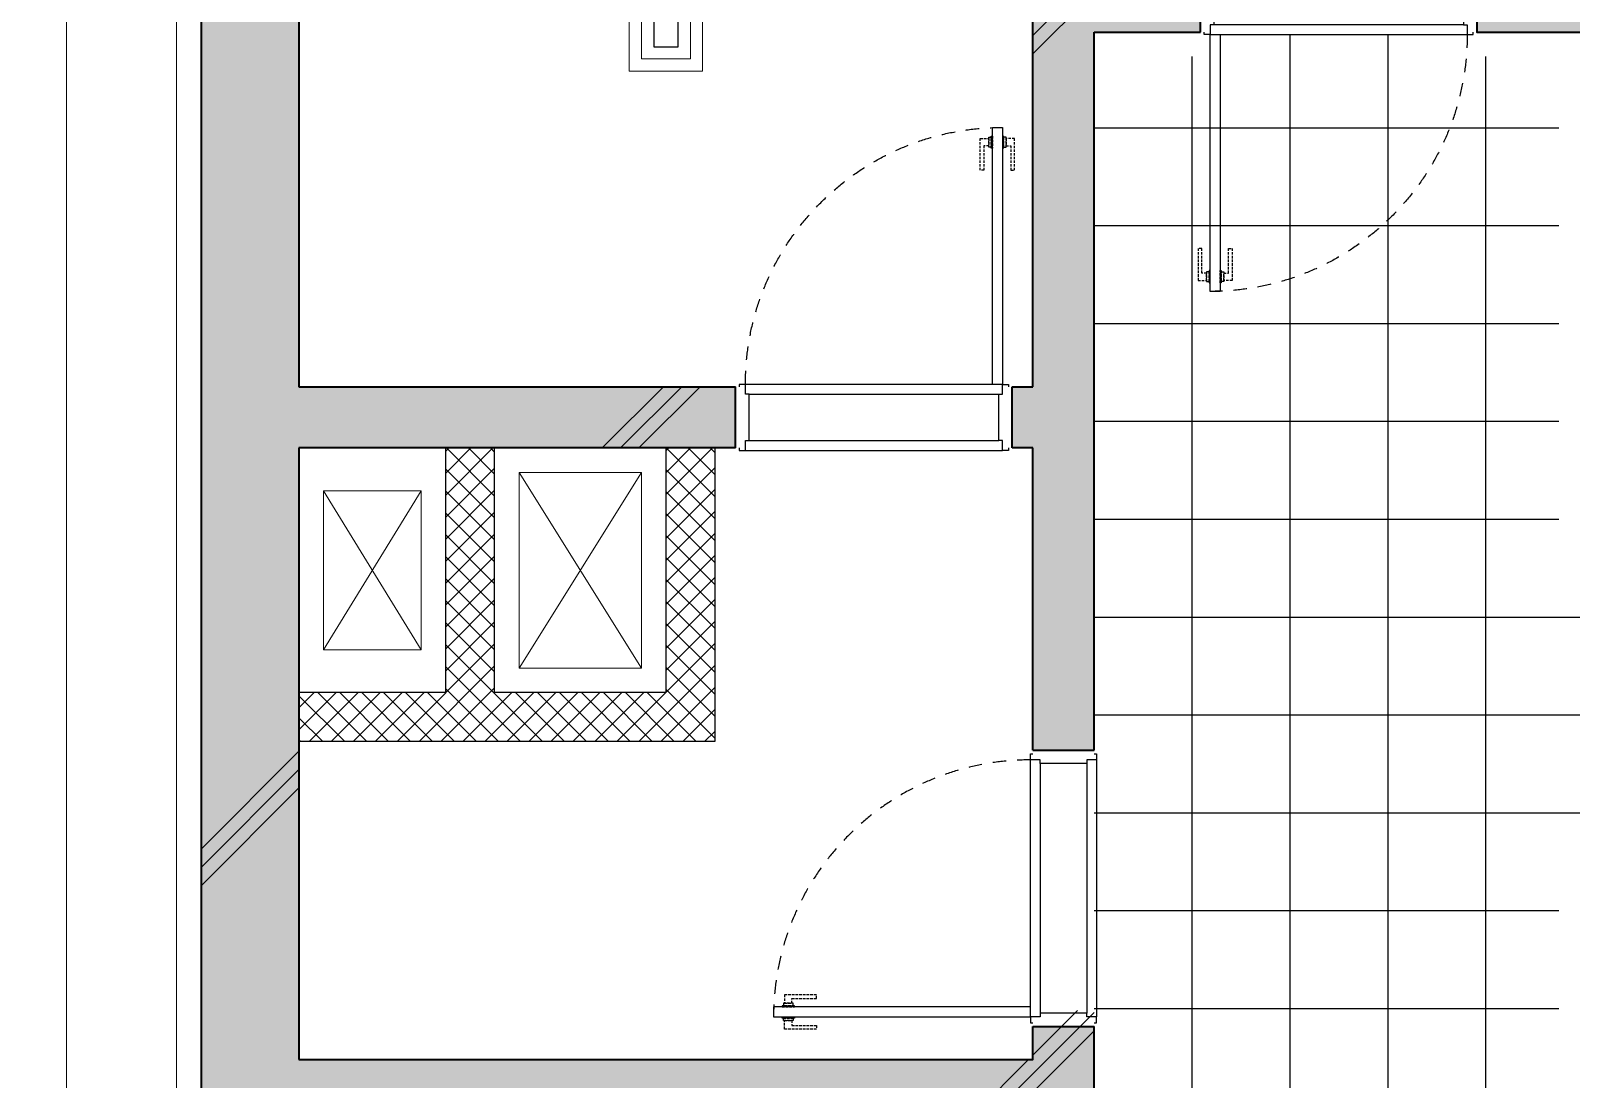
# Model space of a CAD drawing. Header units: millimetres. Extents: x 3546612 to 5615882, y 547008 to 3162891.
# Drawn here: x 5443429 to 5449725, y 2419438 to 2423723 of the extents above; entities that cross this region are included whole.
import ezdxf

# ---------------------------------------------------------------- set-up
doc = ezdxf.new("R2010")
doc.units = ezdxf.units.MM
doc.linetypes.add('XR-평면도$0$DASHEDX2', pattern=[1.5, 1, -0.5])
doc.linetypes.add('XR-평면도$0$HID', pattern=[2, 1.1, -0.9])
for name, color, linetype, lineweight in [('XR-평면도$0$A-CNTL', 9, 'Continuous', 15), ('XR-평면도$0$A-CONC-LIN1', 9, 'Continuous', 40), ('XR-평면도$0$A-DWXM-DOOR', 9, 'Continuous', 25), ('XR-평면도$0$A-ELEV-LIN3', 9, 'Continuous', 18), ('XR-평면도$0$A-SSXM-STAIR', 9, 'Continuous', 25), ('XR-평면도$0$A-SSXS-HAND', 9, 'Continuous', 20), ('XR-평면도$0$A-WAXM-BLOC', 9, 'Continuous', 25), ('XR-평면도$0$A-XXXX-HATC', 9, 'Continuous', 18), ('XR-평면도$0$A-XXXX-OPEN', 9, 'Continuous', 15)]:
    doc.layers.add(name, color=color, linetype=linetype, lineweight=lineweight)
doc.layers.add('XR-평면도$0$A-CONC-SOLD', color=9, linetype='Continuous')
doc.layers.add('XR-평면도$0$A-ELEV-PATT', color=9, linetype='Continuous')

# ---------------------------------------------------------------- blocks, each defined once
blk = doc.blocks.new('XR-평면도$0$계단실(기준층)230530')
at = {"layer": 'XR-평면도$0$A-SSXM-STAIR'}
blk.add_lwpolyline([(-3336141.1, 1599960.6), (-3336141.1, 1603870.6), (-3336241.1, 1603870.6), (-3336241.1, 1599960.6), (-3336141.1, 1599960.6)], dxfattribs=at)
at = {"layer": 'XR-평면도$0$A-SSXS-HAND'}
for points in [[(-3336041.1, 1602630.3), (-3336041.1, 1603970.6), (-3336341.1, 1603970.6), (-3336341.1, 1599860.6), (-3336041.1, 1599860.6), (-3336041.1, 1602630.3)], [(-3336091.1, 1602654), (-3336091.1, 1603920.6), (-3336291.1, 1603920.6), (-3336291.1, 1599910.6), (-3336091.1, 1599910.6), (-3336091.1, 1602654)]]:
    blk.add_lwpolyline(points, dxfattribs=at)
blk = doc.blocks.new('XR-평면도$0$중심선(210216)')
at = {"layer": 'XR-평면도$0$A-CNTL', "ltscale": 300}
blk.add_lwpolyline([(121000, 206000), (121000, -10000)], dxfattribs=at)
blk = doc.blocks.new('XR-평면도$0$도어_008')
at = {"layer": 'XR-평면도$0$A-DWXM-DOOR', "color": 9, "linetype": 'XR-평면도$0$DASHEDX2', "ltscale": 10}
for points in [[(20, 1010), (20, 970), (10, 970), (10, 1010)], [(20, 965), (20, 1015), (25, 1015), (25, 965)], [(70, 965), (70, 1015), (65, 1015), (65, 965)], [(70, 1010), (70, 970), (80, 970), (80, 1010)], [(-25, 1005), (10, 1005), (10, 975), (-10, 975), (-10, 875), (-25, 875)], [(115, 1005), (80, 1005), (80, 975), (100, 975), (100, 875), (115, 875)]]:
    blk.add_lwpolyline(points, close=True, dxfattribs=at)
at = {"layer": 'XR-평면도$0$A-DWXM-DOOR'}
blk.add_lwpolyline([(65, 0), (65, 1050), (25, 1050), (25, 0)], close=True, dxfattribs=at)
at = {"layer": 'XR-평면도$0$A-DWXM-DOOR', "color": 0}
for points in [[(0, -260), (0, -270), (25, -270), (25, -230), (40, -230), (40, -40), (25, -40), (25, 0), (0, 0), (0, -10)], [(1100, -260), (1100, -270), (1075, -270), (1075, -230), (1060, -230), (1060, -40), (1075, -40), (1075, 0), (1100, 0), (1100, -10)]]:
    blk.add_lwpolyline(points, dxfattribs=at)
at = {"layer": 'XR-평면도$0$A-DWXM-DOOR', "color": 9}
for points in [[(25, 0), (1075, 0)], [(1060, -40), (40, -40)], [(1060, -230), (40, -230)], [(1075, -270), (25, -270)]]:
    blk.add_lwpolyline(points, dxfattribs=at)
at = {"layer": 'XR-평면도$0$A-DWXM-DOOR', "color": 1, "linetype": 'XR-평면도$0$HID', "ltscale": 50}
blk.add_arc((25, 0), 1050, 0, 90, dxfattribs=at)
blk = doc.blocks.new('XR-평면도$0$CORE_03_06_B2F 3F에서8F (230330)')
at = {"layer": 'XR-평면도$0$A-CONC-SOLD'}
h = blk.add_hatch(dxfattribs=at)
h.set_pattern_fill('CONC', color=256, scale=100, angle=180)
h.set_pattern_definition([(225, (259193, 729020.6), (2121.32, -2121.32), []), (225, (259193, 728945.6), (2121.32, -2121.32), []), (225, (259193, 728870.6), (2121.32, -2121.32), [])])
h.paths.add_polyline_path([(0, 0), (10950, 0), (10950, 10700), (10550, 10700), (10550, 10000), (7300, 10000), (7300, 9550), (7550, 9550), (7550, 9750), (10550, 9750), (10550, 7250), (8850, 7250), (8850, 7000), (10550, 7000), (10550, 400), (7550, 400), (7550, 7000), (7750, 7000), (7750, 7250), (7550, 7250), (7550, 8450), (7300, 8450), (7300, 5550), (6850, 5550), (6850, 5300), (7300, 5300), (7300, 400), (3500, 400), (3500, 900), (3250, 900), (3250, 400), (400, 400), (400, 2700), (3250, 2700), (3250, 2200), (3500, 2200), (3500, 3500), (3250, 3500), (3250, 2950), (400, 2950), (400, 5300), (3250, 5300), (3250, 4700), (3500, 4700), (3500, 5300), (5750, 5300), (5750, 5550), (5300, 5550), (5300, 7900), (5050, 7900), (5050, 5550), (400, 5550), (400, 9100), (1300, 9100), (1300, 9350), (400, 9350), (400, 12000), (2400, 12000), (2400, 9350), (1915, 9350), (1915, 9100), (3550, 9100), (3550, 9350), (2650, 9350), (2650, 12000), (5050, 12000), (5050, 9350), (4150, 9350), (4150, 9100), (5300, 9100), (5300, 12000), (5750, 12000), (5750, 12400), (0, 12400)])
h.paths.add_polyline_path([(6850, 12000), (10550, 12000), (10550, 11800), (10950, 11800), (10950, 12400), (6850, 12400)], flags=17)
at = {"layer": 'XR-평면도$0$A-XXXX-HATC'}
h = blk.add_hatch(color=253, dxfattribs=at)
h.dxf.hatch_style = 1
h.paths.add_polyline_path([(0, 12400), (0, 0), (10950, 0), (10950, 10685), (10550, 10685), (10550, 10000), (7300, 10000), (7300, 9615), (7550, 9615), (7550, 9750), (10550, 9750), (10550, 7250), (8765, 7250), (8765, 7000), (10550, 7000), (10550, 400), (7550, 400), (7550, 7000), (7635, 7000), (7635, 7250), (7550, 7250), (7550, 8485), (7300, 8485), (7300, 5550), (6865, 5550), (6865, 5300), (7300, 5300), (7300, 400), (3500, 400), (3500, 900), (3250, 900), (3250, 400), (400, 400), (400, 2700), (3250, 2700), (3250, 2200), (3500, 2200), (3500, 3475), (3250, 3475), (3250, 2950), (400, 2950), (400, 5300), (3250, 5300), (3250, 4775), (3500, 4775), (3500, 5300), (5735, 5300), (5735, 5550), (400, 5550), (400, 9100), (1285, 9100), (1285, 9350), (400, 9350), (400, 12000), (2400, 12000), (2400, 9350), (1915, 9350), (1915, 9100), (4235, 9100), (4235, 9350), (2650, 9350), (2650, 12000), (5050, 12000), (5050, 9350), (4865, 9350), (4865, 9100), (5300, 9100), (5300, 12000), (5735, 12000), (5735, 12400)])
h.paths.add_polyline_path([(6865, 12000), (6865, 12400), (10950, 12400), (10950, 11815), (10550, 11815), (10550, 12000)])
h = blk.add_hatch(dxfattribs=at)
h.set_pattern_fill('ANSI37', color=256, scale=20, style=0)
h.set_pattern_definition([(45, (0, 12400), (-44.90128, 44.90128), []), (135, (0, 12400), (-44.90128, -44.90128), [])])
h.paths.add_polyline_path([(8850, 7250), (8850, 8450), (10550, 8450), (10550, 8250), (9950, 8250), (9950, 7250), (9750, 7250), (9750, 8250), (9050, 8250), (9050, 7250)])
h.paths.add_polyline_path([(7300, 2800), (6500, 2800), (6500, 400), (6700, 400), (6700, 1600), (7300, 1600), (7300, 1800), (6700, 1800), (6700, 2600), (7300, 2600)])
at = {"layer": 'XR-평면도$0$A-CONC-LIN1'}
for p, q in [((7550, 7250), (7635, 7250)), ((7635, 7250), (7635, 7000)), ((8765, 7250), (8765, 7000)), ((8765, 7250), (10550, 7250))]:
    blk.add_line(p, q, dxfattribs=at)
for points in [[(5735, 12400), (0, 12400), (0, 0), (10950, 0), (10950, 10685), (10550, 10685)], [(10550, 10000), (7300, 10000), (7300, 9615)], [(10550, 9750), (7550, 9750), (7550, 9615)], [(10550, 7250), (10550, 9750)], [(7550, 9615), (7300, 9615)], [(5735, 5300), (5735, 5550), (400, 5550), (400, 9100)], [(7300, 8485), (7300, 5550)], [(7550, 8485), (7300, 8485)], [(7550, 8485), (7550, 7250)], [(7550, 400), (10550, 400), (10550, 7000)], [(7635, 7000), (7550, 7000)], [(7550, 7000), (7550, 400)], [(10550, 7000), (8765, 7000)], [(6865, 5550), (6865, 5300)], [(7300, 5550), (6865, 5550)]]:
    blk.add_lwpolyline(points, dxfattribs=at)
at = {"layer": 'XR-평면도$0$A-WAXM-BLOC', "ltscale": 50}
for points in [[(8850, 7250), (8850, 8450), (10550, 8450)], [(9050, 7250), (9050, 8250), (9750, 8250)], [(9750, 8250), (9750, 7250)], [(9950, 8250), (10550, 8250)], [(9950, 8250), (9950, 7250)]]:
    blk.add_lwpolyline(points, dxfattribs=at)
at = {"layer": 'XR-평면도$0$A-XXXX-OPEN', "ltscale": 20}
for p, q in [((9150, 7350), (9650, 8150)), ((9150, 8150), (9650, 7350)), ((10050, 8075), (10450, 7425)), ((10050, 7425), (10450, 8075))]:
    blk.add_line(p, q, dxfattribs=at)
for points in [[(9150, 8150), (9650, 8150), (9650, 7350), (9150, 7350)], [(10050, 8075), (10450, 8075), (10450, 7425), (10050, 7425)]]:
    blk.add_lwpolyline(points, close=True, dxfattribs=at)
at = {"rotation": 270}
blk.add_blockref('XR-평면도$0$도어_008', (7560, 9600), dxfattribs=at)
at = {"xscale": -1, "rotation": 180}
blk.add_blockref('XR-평면도$0$도어_008', (7650, 6990), dxfattribs=at)
at = {"xscale": -1}
blk.add_blockref('XR-평면도$0$도어_008', (6850, 5560), dxfattribs=at)

msp = doc.modelspace()

# ---------------------------------------------------------------- linework, layer by layer
at = {"layer": 'XR-평면도$0$A-ELEV-LIN3'}
for points in [[(5458075, 2428767.6), (5458075, 2430267.6), (5456475, 2430267.6), (5456475, 2429367.6), (5444225, 2429367.6), (5444225, 2429967.6), (5442925, 2429967.6), (5442925, 2428267.6), (5444025, 2428267.6), (5444025, 2416967.6), (5388125, 2416967.6), (5388125, 2428267.6), (5389225, 2428267.6), (5389225, 2429967.6), (5387925, 2429967.6), (5387925, 2429367.6), (5378225, 2429367.6), (5378225, 2429967.6), (5376925, 2429967.6), (5376925, 2428267.6), (5378025, 2428267.6), (5378025, 2416967.6), (5337575, 2416967.6)], [(5458075, 2428767.6), (5458075, 2430267.6), (5456475, 2430267.6), (5456475, 2429367.6), (5444225, 2429367.6), (5444225, 2429967.6), (5442925, 2429967.6), (5442925, 2428267.6), (5444025, 2428267.6), (5444025, 2416967.6), (5388125, 2416967.6), (5388125, 2428267.6), (5389225, 2428267.6), (5389225, 2429967.6), (5387925, 2429967.6), (5387925, 2429367.6), (5378225, 2429367.6), (5378225, 2429967.6), (5376925, 2429967.6), (5376925, 2428267.6), (5378025, 2428267.6), (5378025, 2416967.6), (5337575, 2416967.6)], [(5458075, 2428767.6), (5458075, 2430267.6), (5456475, 2430267.6), (5456475, 2429367.6), (5444225, 2429367.6), (5444225, 2429967.6), (5442925, 2429967.6), (5442925, 2428267.6), (5444025, 2428267.6), (5444025, 2416967.6), (5388125, 2416967.6), (5388125, 2428267.6), (5389225, 2428267.6), (5389225, 2429967.6), (5387925, 2429967.6), (5387925, 2429367.6), (5378225, 2429367.6), (5378225, 2429967.6), (5376925, 2429967.6), (5376925, 2428267.6), (5378025, 2428267.6), (5378025, 2416967.6), (5337575, 2416967.6)], [(5457975, 2428767.6), (5457975, 2430167.6), (5456575, 2430167.6), (5456575, 2429267.6), (5444125, 2429267.6), (5444125, 2429867.6), (5443025, 2429867.6), (5443025, 2428367.6), (5444125, 2428367.6), (5444125, 2416867.6), (5388025, 2416867.6), (5388025, 2428367.6), (5389125, 2428367.6), (5389125, 2429867.6), (5388025, 2429867.6), (5388025, 2429267.6), (5378125, 2429267.6)], [(5457975, 2428767.6), (5457975, 2430167.6), (5456575, 2430167.6), (5456575, 2429267.6), (5444125, 2429267.6), (5444125, 2429867.6), (5443025, 2429867.6), (5443025, 2428367.6), (5444125, 2428367.6), (5444125, 2416867.6), (5388025, 2416867.6), (5388025, 2428367.6), (5389125, 2428367.6), (5389125, 2429867.6), (5388025, 2429867.6), (5388025, 2429267.6), (5378125, 2429267.6)], [(5457975, 2428767.6), (5457975, 2430167.6), (5456575, 2430167.6), (5456575, 2429267.6), (5444125, 2429267.6), (5444125, 2429867.6), (5443025, 2429867.6), (5443025, 2428367.6), (5444125, 2428367.6), (5444125, 2416867.6), (5388025, 2416867.6), (5388025, 2428367.6), (5389125, 2428367.6), (5389125, 2429867.6), (5388025, 2429867.6), (5388025, 2429267.6), (5378125, 2429267.6)]]:
    msp.add_lwpolyline(points, dxfattribs=at)
at = {"layer": 'XR-평면도$0$A-ELEV-PATT'}
for p, q in [((5448575, 2423707.6), (5448575, 2416995.2)), ((5448575, 2423707.6), (5448575, 2416995.2)), ((5448575, 2423707.6), (5448575, 2416995.2)), ((5448975, 2423707.6), (5448975, 2416995.2)), ((5448975, 2423707.6), (5448975, 2416995.2)), ((5448975, 2423707.6), (5448975, 2416995.2)), ((5448175, 2423617.6), (5448175, 2417275.2)), ((5448175, 2423617.6), (5448175, 2417275.2)), ((5448175, 2423617.6), (5448175, 2417275.2)), ((5449375, 2423617.6), (5449375, 2417275.2)), ((5449375, 2423617.6), (5449375, 2417275.2)), ((5449375, 2423617.6), (5449375, 2417275.2)), ((5449675, 2423325.2), (5447775, 2423325.2)), ((5449675, 2423325.2), (5447775, 2423325.2)), ((5449675, 2423325.2), (5447775, 2423325.2)), ((5449675, 2422925.2), (5447775, 2422925.2)), ((5449675, 2422925.2), (5447775, 2422925.2)), ((5449675, 2422925.2), (5447775, 2422925.2)), ((5449675, 2422525.2), (5447775, 2422525.2)), ((5449675, 2422525.2), (5447775, 2422525.2)), ((5449675, 2422525.2), (5447775, 2422525.2)), ((5449675, 2422125.2), (5447775, 2422125.2)), ((5449675, 2422125.2), (5447775, 2422125.2)), ((5449675, 2422125.2), (5447775, 2422125.2)), ((5449675, 2421725.2), (5447775, 2421725.2)), ((5449675, 2421725.2), (5447775, 2421725.2)), ((5449675, 2421725.2), (5447775, 2421725.2)), ((5452435, 2421325.2), (5447775, 2421325.2)), ((5452435, 2421325.2), (5447775, 2421325.2)), ((5452435, 2421325.2), (5447775, 2421325.2)), ((5452425, 2420925.2), (5447775, 2420925.2)), ((5452425, 2420925.2), (5447775, 2420925.2)), ((5452425, 2420925.2), (5447775, 2420925.2)), ((5452425, 2420525.2), (5447775, 2420525.2)), ((5452425, 2420525.2), (5447775, 2420525.2)), ((5452425, 2420525.2), (5447775, 2420525.2)), ((5449675, 2420125.2), (5447775, 2420125.2)), ((5449675, 2420125.2), (5447775, 2420125.2)), ((5449675, 2420125.2), (5447775, 2420125.2)), ((5449675, 2419725.2), (5447775, 2419725.2)), ((5449675, 2419725.2), (5447775, 2419725.2)), ((5449675, 2419725.2), (5447775, 2419725.2))]:
    msp.add_line(p, q, dxfattribs=at)

# ---------------------------------------------------------------- block references
msp.add_blockref('XR-평면도$0$계단실(기준층)230530', (8782216.1, 823697))
msp.add_blockref('XR-평면도$0$계단실(기준층)230530', (8782216.1, 823697))
msp.add_blockref('XR-평면도$0$계단실(기준층)230530', (8782216.1, 823697))
at = {"rotation": 180}
msp.add_blockref('XR-평면도$0$CORE_03_06_B2F 3F에서8F (230330)', (5455075, 2429267.6), dxfattribs=at)
msp.add_blockref('XR-평면도$0$CORE_03_06_B2F 3F에서8F (230330)', (5455075, 2429267.6), dxfattribs=at)
msp.add_blockref('XR-평면도$0$CORE_03_06_B2F 3F에서8F (230330)', (5455075, 2429267.6), dxfattribs=at)
at = {"layer": 'XR-평면도$0$A-CNTL'}
msp.add_blockref('XR-평면도$0$중심선(210216)', (5322575, 2339367.6), dxfattribs=at)

doc.saveas('drawing.dxf')
